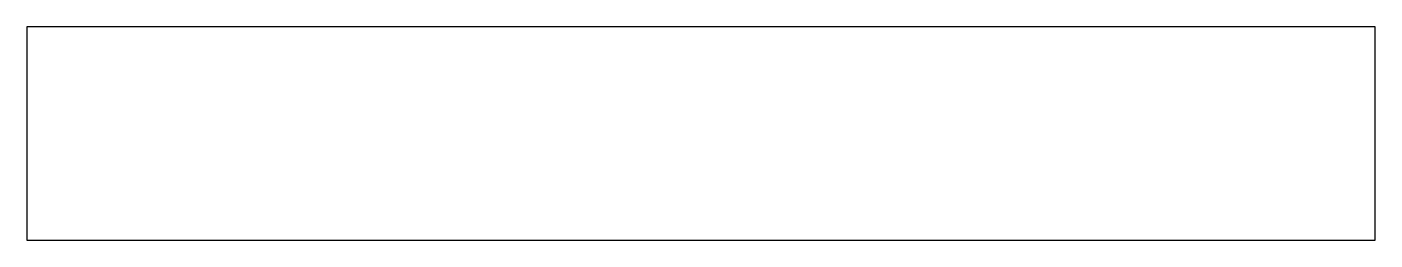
# Model space of a CAD drawing. Header units: metres. Extents: x -18.5 to 13.8, y -1.1 to 46.5.
# Drawn here: x -18.55 to 13.75, y -1.1 to 4 of the extents above.
import ezdxf

# ---------------------------------------------------------------- set-up
doc = ezdxf.new("R2010")
doc.units = ezdxf.units.M

msp = doc.modelspace()

# ---------------------------------------------------------------- linework, layer by layer
for p, q in [((-15.638, 4), (-18.55, 4)), ((-18.55, 4), (-18.55, 3.639)), ((-15.142, 4), (-15.638, 4)), ((-14.569, 4), (-15.142, 4)), ((-13.993, 4), (-14.569, 4)), ((-13.532, 4), (-13.993, 4)), ((-13.307, 4), (-13.532, 4)), ((-0.388, 4), (-13.307, 4)), ((11.387, 4), (-0.388, 4)), ((11.613, 4), (11.387, 4)), ((11.928, 4), (11.613, 4)), ((12.261, 4), (11.928, 4)), ((12.554, 4), (12.261, 4)), ((12.781, 4), (12.554, 4)), ((12.939, 4), (12.781, 4)), ((13.75, 4), (12.939, 4)), ((13.75, 0.317), (13.75, 4)), ((-18.55, 3.639), (-18.55, 0.317)), ((-18.55, 0.317), (-18.55, -0.805)), ((13.75, -1.1), (13.75, 0.317)), ((-18.55, -0.805), (-18.55, -0.836)), ((-18.55, -0.836), (-18.55, -0.86)), ((-18.55, -0.86), (-18.55, -0.875)), ((-18.55, -0.875), (-18.55, -1.013)), ((-18.55, -1.013), (-18.55, -1.022)), ((-18.55, -1.022), (-18.55, -1.024)), ((-18.55, -1.024), (-18.55, -1.1)), ((-18.55, -1.1), (-18.191, -1.1)), ((-18.191, -1.1), (-15.816, -1.1)), ((-15.816, -1.1), (-15.546, -1.1)), ((-15.546, -1.1), (-15.175, -1.1)), ((-15.175, -1.1), (-14.7, -1.1)), ((-14.7, -1.1), (-14.14, -1.1)), ((-14.14, -1.1), (-13.546, -1.1)), ((-13.546, -1.1), (-13.007, -1.1)), ((-13.007, -1.1), (-12.633, -1.1)), ((-12.633, -1.1), (-12.501, -1.1)), ((-12.501, -1.1), (-2.097, -1.1)), ((-2.097, -1.1), (-0.973, -1.1)), ((-0.973, -1.1), (10.89, -1.1)), ((10.89, -1.1), (10.955, -1.1)), ((10.955, -1.1), (11.155, -1.1)), ((11.155, -1.1), (11.461, -1.1)), ((11.461, -1.1), (11.814, -1.1)), ((11.814, -1.1), (12.154, -1.1)), ((11.814, -1.1), (11.814, -1.1)), ((12.154, -1.1), (12.437, -1.1)), ((12.437, -1.1), (12.649, -1.1)), ((12.649, -1.1), (12.79, -1.1)), ((12.79, -1.1), (12.871, -1.1)), ((12.871, -1.1), (13.75, -1.1))]:
    msp.add_line(p, q)

doc.saveas('drawing.dxf')
